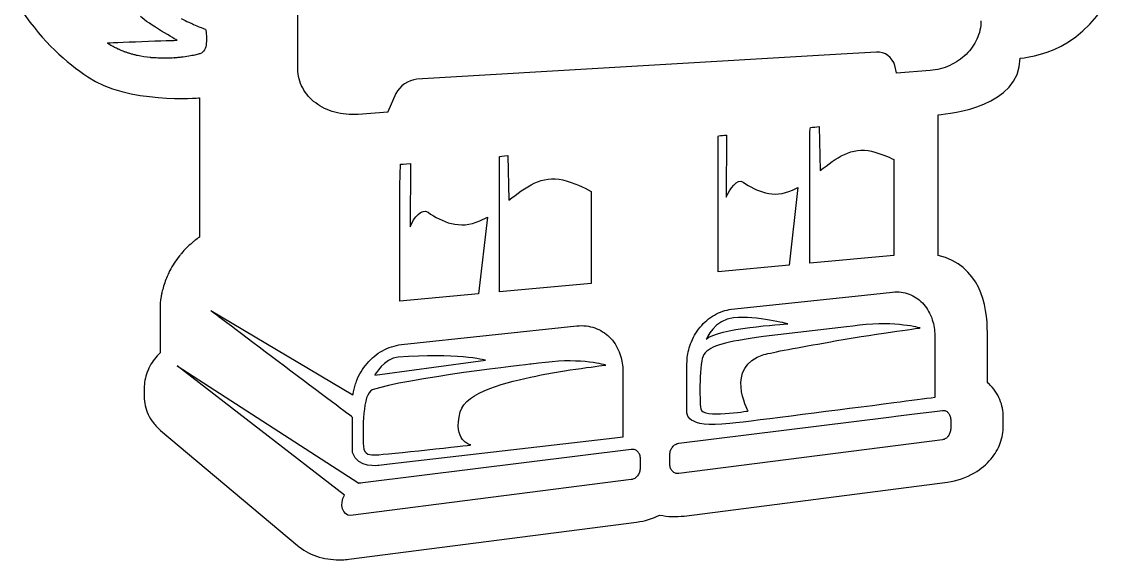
# Model space of a CAD drawing. Extents: x 16 to 1660, y 62 to 1240.
# Drawn here: x 31.48 to 79.72, y 1172.3 to 1195.98 of the extents above; entities that cross this region are included whole.
import ezdxf

# ---------------------------------------------------------------- set-up
doc = ezdxf.new("R2010")
doc.units = 0
doc.layers.get('0').update_dxf_attribs({"linetype": 'CONTINUOUS'})

msp = doc.modelspace()

# ---------------------------------------------------------------- linework, layer by layer
at = {"color": 7}
for points in [[(43.6118, 1193.918533), (43.6118, 1216.704591)], [(35.391796, 1194.951184), (35.392924, 1194.95062)], [(35.670913, 1194.800196), (35.675147, 1194.800196)], [(69.055262, 1194.656827), (67.501911, 1194.565104), (48.8442, 1193.4571)], [(37.715331, 1194.381096), (37.709969, 1194.381096)], [(69.935513, 1193.748071), (69.859313, 1194.062749)], [(71.406173, 1193.840922), (69.9389, 1193.729162)], [(39.279971, 1192.638373), (39.279971, 1186.514998)], [(47.925002, 1192.825487), (47.563193, 1192.023411)], [(47.559807, 1192.01438), (46.26356, 1191.914473)], [(71.764878, 1185.708971), (71.764878, 1191.895564)], [(66.115636, 1185.358169), (66.115636, 1191.180696)], [(66.532196, 1191.373453), (66.574529, 1189.435998)], [(65.35928, 1188.582276), (65.5955, 1188.688391), (65.207444, 1185.274631), (62.086067, 1184.985918), (62.086067, 1190.822273)], [(62.461704, 1191.004871), (62.447593, 1188.271549)], [(52.841878, 1190.098091), (52.883929, 1188.131284)], [(51.608849, 1187.234382), (51.952313, 1187.38904), (51.55946, 1184.015638), (48.095182, 1183.696162), (48.095182, 1188.781524), (48.125098, 1189.716809)], [(48.569033, 1189.754062), (48.554358, 1186.958933)], [(52.479787, 1184.101433), (52.482044, 1190.059991)], [(69.818673, 1189.920573), (69.818673, 1185.700504), (66.115636, 1185.358169), (66.115636, 1185.358169)], [(56.501736, 1188.520751), (56.501736, 1184.471991), (52.479787, 1184.101433), (52.479787, 1184.101433)], [(62.682684, 1183.3352), (68.117438, 1183.91686), (69.758278, 1184.091556)], [(37.550513, 1183.338587), (37.550513, 1181.420887)], [(39.781762, 1183.278191), (46.034113, 1179.57092), (46.034113, 1179.57092)], [(48.163762, 1181.779591), (55.879153, 1182.605373)], [(68.310478, 1182.632749), (68.01104, 1182.596624), (67.733333, 1182.563887), (67.730793, 1182.563887), (64.088151, 1182.132933)], [(71.615864, 1182.180911), (71.615864, 1179.448436)], [(73.928111, 1180.121536), (73.928111, 1182.28872)], [(46.991693, 1180.442422), (51.854382, 1181.100282)], [(54.495136, 1181.000093), (54.19598, 1180.964533), (53.871142, 1180.925869), (53.867756, 1180.925022)], [(60.720676, 1178.773924), (60.720676, 1180.942238)], [(45.658476, 1175.159787), (38.307998, 1180.85362), (46.295451, 1175.690364)], [(57.899018, 1180.623327), (57.899018, 1177.702891), (57.547369, 1177.661969), (47.641651, 1176.516147), (47.165824, 1176.460549)], [(36.853989, 1179.868947), (36.853989, 1179.498389)], [(46.020567, 1177.029227), (46.020567, 1178.580038)], [(60.361689, 1177.441836), (69.590638, 1178.588787), (69.718767, 1178.606284), (69.910678, 1178.627733), (70.727993, 1178.729051), (71.482091, 1178.824724), (71.95312, 1178.883144), (71.95312, 1178.883144)], [(74.629433, 1178.188313), (74.629433, 1178.596689)], [(72.315211, 1178.486058), (72.315211, 1178.077964)], [(37.577042, 1178.002329), (43.594867, 1172.941238)], [(71.95312, 1177.594236), (60.361689, 1176.107489)], [(46.581907, 1175.729876), (58.266471, 1177.181627)], [(58.663558, 1176.770993), (58.663558, 1176.345684), (58.663558, 1176.345684)], [(59.967989, 1176.512196), (59.967989, 1176.936376)], [(58.266471, 1175.838531), (45.927433, 1174.253853)], [(60.593393, 1174.238896), (72.177769, 1175.734391)], [(45.858571, 1172.336718), (58.507489, 1173.971913)]]:
    msp.add_lwpolyline(points, dxfattribs=at)
for points in [[(75.364622, 1194.379684), (76.231609, 1194.477051), (78.717987, 1194.931429), (79.719029, 1198.207747)], [(31.478784, 1196.476313), (32.407296, 1195.081007), (33.435431, 1194.203296), (34.372691, 1193.560393)], [(38.296991, 1195.174422), (38.296991, 1195.174422), (37.020218, 1195.901427), (36.69284, 1196.21808)], [(38.486927, 1196.129462), (38.591631, 1196.074147), (38.705084, 1196.019678), (38.820513, 1195.967467)], [(38.820513, 1195.967467), (38.887964, 1195.934447), (38.957391, 1195.903402), (39.025407, 1195.87264)], [(73.647018, 1196.026169), (73.647018, 1195.74818), (73.582953, 1195.477247), (73.469782, 1195.229173)], [(39.025407, 1195.87264), (39.209698, 1195.792207), (39.394553, 1195.717418), (39.554856, 1195.657022)], [(39.554856, 1195.657022), (39.569813, 1195.581669), (39.583924, 1195.484302), (39.591544, 1195.375647)], [(35.241653, 1195.048551), (35.201296, 1195.076491), (38.296991, 1195.174422), (38.296991, 1195.174422)], [(35.30346, 1195.008193), (35.284269, 1195.022304), (35.262256, 1195.035004), (35.241653, 1195.048551)], [(35.392924, 1194.95062), (35.362162, 1194.968118), (35.331682, 1194.989002), (35.30346, 1195.008193)], [(35.392924, 1194.95062), (35.392924, 1194.95062), (35.392924, 1194.951184), (35.391796, 1194.951184)], [(35.528956, 1194.876113), (35.482953, 1194.90236), (35.438362, 1194.924091), (35.392924, 1194.95062)], [(39.586464, 1195.044036), (39.573764, 1194.935662), (39.549776, 1194.83378), (39.503491, 1194.750242)], [(39.591544, 1195.375647), (39.5986, 1195.27066), (39.599729, 1195.152691), (39.586464, 1195.044036)], [(73.469782, 1195.229173), (73.35774, 1194.978842), (73.193204, 1194.750242), (72.993673, 1194.552969)], [(35.675147, 1194.800196), (35.620678, 1194.825596), (35.569878, 1194.855793), (35.515409, 1194.884298)], [(35.515409, 1194.884298), (35.520207, 1194.880347), (35.524158, 1194.877524), (35.528956, 1194.876113)], [(35.680227, 1194.796809), (35.677122, 1194.797373), (35.674864, 1194.799349), (35.670913, 1194.800196)], [(35.755016, 1194.766047), (35.730462, 1194.774796), (35.705344, 1194.785238), (35.680227, 1194.796809)], [(35.76828, 1194.758427), (35.764329, 1194.76012), (35.759249, 1194.763224), (35.755016, 1194.766047)], [(35.805251, 1194.742904), (35.792269, 1194.747984), (35.780698, 1194.752782), (35.76828, 1194.758427)], [(35.963013, 1194.676582), (35.909673, 1194.698313), (35.858309, 1194.719762), (35.805251, 1194.742904)], [(35.989824, 1194.668398), (35.982769, 1194.670091), (35.972044, 1194.673478), (35.963013, 1194.676582)], [(36.117671, 1194.624371), (36.07562, 1194.638764), (36.033569, 1194.652593), (35.989824, 1194.668398)], [(36.260193, 1194.578369), (36.213062, 1194.591916), (36.164802, 1194.608002), (36.117671, 1194.624371)], [(36.407796, 1194.539987), (36.358689, 1194.551558), (36.310429, 1194.563976), (36.260193, 1194.578369)], [(36.420496, 1194.536882), (36.417109, 1194.537729), (36.412311, 1194.539422), (36.407796, 1194.539987)], [(36.555962, 1194.501322), (36.510524, 1194.5112), (36.465933, 1194.523618), (36.420496, 1194.536882)], [(37.11956, 1194.414116), (36.934987, 1194.433871), (36.748156, 1194.458989), (36.555962, 1194.501322)], [(38.569053, 1194.434718), (38.513173, 1194.427098), (38.44544, 1194.420889), (38.384762, 1194.415527)], [(38.884578, 1194.484953), (38.789469, 1194.467456), (38.685611, 1194.448264), (38.569053, 1194.434718)], [(39.129547, 1194.533496), (39.058427, 1194.518256), (38.976582, 1194.500476), (38.884578, 1194.484953)], [(39.303396, 1194.580909), (39.257676, 1194.567644), (39.19982, 1194.551558), (39.129547, 1194.533496)], [(39.503491, 1194.750242), (39.458053, 1194.668398), (39.394553, 1194.605462), (39.303396, 1194.580909)], [(69.859313, 1194.062749), (69.774647, 1194.4096), (69.411991, 1194.678276), (69.055262, 1194.656827)], [(72.993673, 1194.552969), (72.78878, 1194.35626), (72.548609, 1194.189749), (72.279651, 1194.066982)], [(37.150322, 1194.409036), (37.141291, 1194.410729), (37.129438, 1194.41214), (37.11956, 1194.414116)], [(37.16782, 1194.406778), (37.161329, 1194.409036), (37.154556, 1194.407624), (37.150322, 1194.409036)], [(37.456533, 1194.393231), (37.359731, 1194.397747), (37.266598, 1194.397747), (37.16782, 1194.406778)], [(37.709969, 1194.381096), (37.627842, 1194.381096), (37.540071, 1194.390409), (37.456533, 1194.393231)], [(37.885229, 1194.386176), (37.826244, 1194.386176), (37.774316, 1194.381096), (37.715331, 1194.381096)], [(38.156444, 1194.396053), (38.070649, 1194.391538), (37.976951, 1194.390409), (37.885229, 1194.386176)], [(38.192004, 1194.397747), (38.181844, 1194.396053), (38.168016, 1194.396053), (38.156444, 1194.396053)], [(38.197084, 1194.397747), (38.189464, 1194.3969), (38.179587, 1194.3969), (38.171402, 1194.396053)], [(38.171402, 1194.396053), (38.177893, 1194.3969), (38.185513, 1194.3969), (38.192004, 1194.397747)], [(38.384762, 1194.415527), (38.32098, 1194.410729), (38.264818, 1194.402262), (38.197084, 1194.397747)], [(72.279651, 1194.066982), (72.010693, 1193.942522), (71.715771, 1193.863218), (71.406173, 1193.840922)], [(71.764878, 1191.895564), (72.332144, 1191.944671), (75.364622, 1192.266122), (75.364622, 1194.379684)], [(34.372691, 1193.560393), (36.09594, 1192.376753), (39.279971, 1192.638373), (39.279971, 1192.638373)], [(43.822902, 1193.075253), (43.689129, 1193.3301), (43.6118, 1193.613733), (43.6118, 1193.918533)], [(69.9389, 1193.729162), (69.937207, 1193.735936), (69.937207, 1193.740733), (69.935513, 1193.748071)], [(44.39412, 1192.417393), (44.152256, 1192.596322), (43.957804, 1192.819842), (43.822902, 1193.075253)], [(48.8442, 1193.4571), (48.486624, 1193.436216), (48.072604, 1193.150607), (47.925002, 1192.825487)], [(45.236271, 1192.008453), (44.920182, 1192.094813), (44.63542, 1192.234796), (44.39412, 1192.417393)], [(47.563193, 1192.023411), (47.562064, 1192.020307), (47.560653, 1192.017202), (47.559807, 1192.01438)], [(46.26356, 1191.914473), (45.899776, 1191.886533), (45.55236, 1191.922658), (45.236271, 1192.008453)], [(66.115636, 1191.180696), (66.132569, 1191.225287), (66.140753, 1191.257742), (66.140753, 1191.257742)], [(66.140753, 1191.257742), (66.140753, 1191.257742), (66.140753, 1191.289916), (66.145551, 1191.338458)], [(66.145551, 1191.338458), (66.276502, 1191.350311), (66.404067, 1191.361882), (66.532196, 1191.373453)], [(62.086067, 1190.822273), (62.086067, 1190.853882), (62.092276, 1190.907222), (62.108362, 1190.972133)], [(62.108362, 1190.972133), (62.226896, 1190.983704), (62.342607, 1190.993864), (62.461704, 1191.004871)], [(52.482044, 1190.059991), (52.482044, 1190.059991), (52.617229, 1190.074949), (52.841878, 1190.098091)], [(66.574529, 1189.435998), (67.271618, 1189.99), (67.977738, 1190.509571), (68.840491, 1190.290002)], [(68.840491, 1190.290002), (69.226853, 1190.191507), (69.549433, 1190.059991), (69.818673, 1189.920573)], [(48.125098, 1189.716809), (48.125098, 1189.716809), (48.293302, 1189.730073), (48.569033, 1189.754062)], [(52.883929, 1188.131284), (53.616296, 1188.711251), (54.355718, 1189.257351), (55.261933, 1189.026776)], [(55.261933, 1189.026776), (55.774449, 1188.896953), (56.1848, 1188.709558), (56.501736, 1188.520751)], [(62.447593, 1188.271549), (62.599993, 1188.628842), (62.927089, 1189.114264), (63.191531, 1188.933078)], [(63.191531, 1188.933078), (63.760209, 1188.536838), (64.527289, 1188.186882), (65.35928, 1188.582276)], [(48.554358, 1186.958933), (48.700831, 1187.3865), (49.057842, 1187.794029), (49.334984, 1187.6024)], [(49.334984, 1187.6024), (49.932449, 1187.188098), (50.735653, 1186.820927), (51.608849, 1187.234382)], [(38.966422, 1186.26382), (38.792573, 1186.115089), (38.632836, 1185.955351), (38.499062, 1185.797307)], [(39.084956, 1186.360622), (39.056733, 1186.339456), (38.99408, 1186.286962), (38.966422, 1186.26382)], [(39.279971, 1186.514998), (39.209698, 1186.463916), (39.144504, 1186.41114), (39.084956, 1186.360622)], [(38.499062, 1185.797307), (38.46322, 1185.758642), (38.424838, 1185.716309), (38.39972, 1185.683571)], [(38.39972, 1185.683571), (38.239982, 1185.482629), (38.101693, 1185.267576), (37.983442, 1185.036436)], [(73.928111, 1182.28872), (73.940247, 1183.536142), (73.582389, 1185.276324), (71.764878, 1185.708971)], [(37.891156, 1184.844242), (37.812416, 1184.667571), (37.743836, 1184.487231), (37.684851, 1184.275282)], [(37.983442, 1185.036436), (37.950422, 1184.97858), (37.922764, 1184.916491), (37.891156, 1184.844242)], [(37.599056, 1183.894), (37.564907, 1183.694469), (37.550513, 1183.513282), (37.550513, 1183.338587)], [(37.624456, 1184.041884), (37.613731, 1183.989673), (37.603289, 1183.936898), (37.599056, 1183.894)], [(37.684851, 1184.275282), (37.659733, 1184.190898), (37.638002, 1184.1099), (37.624456, 1184.041884)], [(69.758278, 1184.091556), (70.01764, 1184.118084), (70.262327, 1184.085064), (70.483589, 1184.001244)], [(70.483589, 1184.001244), (70.704851, 1183.917707), (70.905793, 1183.786191), (71.073998, 1183.612907)], [(61.925482, 1183.083176), (62.15634, 1183.217231), (62.414856, 1183.303873), (62.682684, 1183.3352)], [(71.073998, 1183.612907), (71.241073, 1183.438776), (71.374564, 1183.22598), (71.468827, 1182.983833)], [(46.020567, 1178.580038), (45.610216, 1178.889071), (39.758338, 1183.276498), (39.781762, 1183.278191)], [(61.299231, 1182.5478), (61.47816, 1182.765111), (61.68898, 1182.946016), (61.925482, 1183.083176)], [(62.773278, 1182.962384), (61.936489, 1182.893522), (61.5696, 1182.018916), (61.5696, 1182.018916)], [(65.147896, 1182.693991), (65.147896, 1182.693991), (63.803107, 1183.047051), (62.773278, 1182.962384)], [(71.468827, 1182.983833), (71.483784, 1182.947991), (71.495356, 1182.909327), (71.506644, 1182.870944)], [(71.506644, 1182.870944), (71.575507, 1182.658149), (71.615864, 1182.42588), (71.615864, 1182.180911)], [(55.879153, 1182.605373), (56.159682, 1182.637829), (56.425536, 1182.602269), (56.668529, 1182.515344)], [(56.668529, 1182.515344), (56.910393, 1182.430678), (57.126576, 1182.292389), (57.309738, 1182.112896)], [(60.87618, 1181.808096), (60.977216, 1182.080722), (61.120302, 1182.330489), (61.299231, 1182.5478)], [(61.5696, 1182.018916), (62.058691, 1182.49446), (64.981384, 1182.685242), (65.147896, 1182.693991)], [(66.955247, 1181.893609), (68.843313, 1182.236227), (70.966471, 1182.512804), (70.966471, 1182.512804)], [(70.966471, 1182.512804), (70.966471, 1182.512804), (69.922249, 1182.822684), (68.310478, 1182.632749)], [(57.309738, 1182.112896), (57.492053, 1181.931991), (57.639656, 1181.71214), (57.741538, 1181.459269)], [(64.088151, 1182.132933), (62.376191, 1181.897842), (61.775904, 1181.755602), (61.465742, 1181.342429)], [(64.10706, 1181.342429), (64.451936, 1181.445722), (65.679884, 1181.661622), (66.955247, 1181.893609)], [(37.535556, 1181.406211), (37.501971, 1181.372627), (37.450042, 1181.317593), (37.42182, 1181.285702)], [(37.550513, 1181.420887), (37.545433, 1181.414678), (37.538942, 1181.40988), (37.535556, 1181.406211)], [(46.65218, 1180.951269), (46.846349, 1181.179587), (47.078336, 1181.37178), (47.3329, 1181.512609)], [(47.3329, 1181.512609), (47.589722, 1181.654567), (47.869122, 1181.748829), (48.163762, 1181.779591)], [(51.854382, 1181.100282), (51.854382, 1181.100282), (50.544589, 1181.424556), (48.019829, 1181.226436)], [(57.741538, 1181.459269), (57.764116, 1181.40226), (57.784153, 1181.34384), (57.802498, 1181.284291)], [(60.720676, 1180.942238), (60.720676, 1181.18128), (60.756518, 1181.413267), (60.821711, 1181.6334)], [(60.821711, 1181.6334), (60.838644, 1181.692949), (60.855578, 1181.751651), (60.87618, 1181.808096)], [(37.42182, 1181.285702), (37.25672, 1181.101129), (37.126898, 1180.898493), (37.023322, 1180.662838)], [(46.190182, 1180.177698), (46.299684, 1180.463024), (46.456882, 1180.725209), (46.65218, 1180.951269)], [(53.867756, 1180.925022), (53.867756, 1180.925022), (48.308542, 1180.296796), (46.884731, 1179.783998)], [(48.019829, 1181.226436), (47.390473, 1181.178176), (46.991693, 1180.442422), (46.991693, 1180.442422)], [(57.151693, 1180.880149), (57.151693, 1180.880149), (56.106907, 1181.19144), (54.495136, 1181.000093)], [(57.802498, 1181.284291), (57.865716, 1181.078551), (57.899018, 1180.857289), (57.899018, 1180.623327)], [(61.465742, 1181.342429), (61.249842, 1181.054844), (61.269316, 1179.316356), (61.327171, 1178.952571)], [(63.40602, 1178.860567), (63.40602, 1178.860567), (62.354178, 1180.815802), (64.10706, 1181.342429)], [(36.988327, 1180.569987), (36.899427, 1180.33546), (36.853989, 1180.098393), (36.853989, 1179.868947)], [(37.023322, 1180.662838), (37.009493, 1180.629818), (36.999333, 1180.605264), (36.988327, 1180.569987)], [(54.076036, 1180.396138), (55.30088, 1180.656911), (57.151693, 1180.880149), (57.151693, 1180.880149)], [(46.11116, 1179.930753), (46.134302, 1180.01542), (46.158856, 1180.096418), (46.190182, 1180.177698)], [(50.752304, 1178.818798), (50.996427, 1179.722756), (52.850909, 1180.135647), (54.076036, 1180.396138)], [(73.993304, 1180.062833), (73.971856, 1180.080896), (73.94956, 1180.10178), (73.928111, 1180.121536)], [(74.477316, 1179.361793), (74.365838, 1179.627082), (74.202149, 1179.862456), (73.993304, 1180.062833)], [(36.853989, 1179.498389), (36.853989, 1179.364333), (36.869511, 1179.226609), (36.899427, 1179.097069)], [(46.034113, 1179.57092), (46.034113, 1179.57092), (46.080398, 1179.814478), (46.11116, 1179.930753)], [(46.884731, 1179.783998), (46.45152, 1179.627082), (46.461116, 1178.036478), (46.494136, 1177.3027)], [(36.899427, 1179.097069), (36.926802, 1178.963013), (36.971393, 1178.832909), (37.028684, 1178.70986)], [(69.818673, 1179.215038), (67.437282, 1178.908262), (63.887209, 1178.451627), (62.608178, 1178.305718)], [(71.615864, 1179.448436), (71.206642, 1179.394813), (70.569949, 1179.312404), (69.818673, 1179.215038)], [(74.629433, 1178.596689), (74.629433, 1178.857744), (74.577504, 1179.11118), (74.477316, 1179.361793)], [(37.028684, 1178.70986), (37.085976, 1178.582013), (37.161329, 1178.458964), (37.256156, 1178.338173)], [(51.21148, 1177.36366), (51.21148, 1177.36366), (50.404889, 1177.541178), (50.752304, 1178.818798)], [(62.608178, 1178.305718), (60.617947, 1178.07486), (60.725756, 1178.789164), (60.720676, 1178.773924)], [(61.327171, 1178.952571), (61.396316, 1178.51682), (63.40602, 1178.860567), (63.40602, 1178.860567)], [(71.95312, 1178.883144), (72.001944, 1178.889071), (72.048793, 1178.882298), (72.093384, 1178.864236)], [(72.093384, 1178.864236), (72.135718, 1178.848713), (72.175229, 1178.820773), (72.209378, 1178.784931)], [(72.209378, 1178.784931), (72.241551, 1178.748807), (72.26808, 1178.705627), (72.285296, 1178.652851)], [(72.285296, 1178.652851), (72.30618, 1178.604591), (72.315211, 1178.548429), (72.315211, 1178.486058)], [(37.256156, 1178.338173), (37.350136, 1178.214278), (37.460484, 1178.099978), (37.577042, 1178.002329)], [(72.315211, 1178.077964), (72.315211, 1178.018416), (72.30618, 1177.959996), (72.285296, 1177.905527)], [(74.493967, 1177.445504), (74.582584, 1177.688216), (74.629433, 1177.939111), (74.629433, 1178.188313)], [(72.093384, 1177.646729), (72.048793, 1177.619071), (72.001944, 1177.599598), (71.95312, 1177.594236)], [(72.209378, 1177.75482), (72.175229, 1177.71164), (72.135718, 1177.673822), (72.093384, 1177.646729)], [(72.285296, 1177.905527), (72.26808, 1177.850776), (72.241551, 1177.80054), (72.209378, 1177.75482)], [(46.494136, 1177.3027), (46.511916, 1176.913516), (46.813611, 1176.9217), (47.051242, 1176.929884)], [(47.051242, 1176.929884), (47.501104, 1176.945407), (51.21148, 1177.36366), (51.21148, 1177.36366)], [(58.266471, 1177.181627), (58.321222, 1177.187271), (58.37428, 1177.181627), (58.421129, 1177.164693)], [(58.421129, 1177.164693), (58.466849, 1177.147478), (58.510029, 1177.119538), (58.547282, 1177.081438)], [(58.547282, 1177.081438), (58.582278, 1177.044749), (58.610782, 1176.998464), (58.631384, 1176.947382)], [(59.967989, 1176.936376), (59.967989, 1176.9979), (59.979278, 1177.060553), (59.99988, 1177.115869)], [(59.99988, 1177.115869), (60.019353, 1177.175418), (60.04814, 1177.228758), (60.0837, 1177.273067)], [(60.0837, 1177.273067), (60.11926, 1177.318787), (60.162158, 1177.360273), (60.208724, 1177.388496)], [(60.208724, 1177.388496), (60.255009, 1177.415589), (60.306656, 1177.434498), (60.361689, 1177.441836)], [(74.085591, 1176.746722), (74.260851, 1176.957824), (74.395753, 1177.190658), (74.493967, 1177.445504)], [(47.165824, 1176.460549), (47.165824, 1176.460549), (46.231104, 1176.326776), (46.020567, 1177.029227)], [(58.631384, 1176.947382), (58.650576, 1176.894889), (58.663558, 1176.833929), (58.663558, 1176.770993)], [(73.359716, 1176.13684), (73.642784, 1176.302504), (73.889164, 1176.51022), (74.085591, 1176.746722)], [(58.631384, 1176.164216), (58.610782, 1176.107489), (58.582278, 1176.054431), (58.547282, 1176.008993)], [(58.663558, 1176.345684), (58.663558, 1176.281056), (58.650576, 1176.222353), (58.631384, 1176.164216)], [(59.99988, 1176.337782), (59.979278, 1176.390276), (59.967989, 1176.447849), (59.967989, 1176.512196)], [(60.0837, 1176.205702), (60.04814, 1176.242109), (60.019353, 1176.287264), (59.99988, 1176.337782)], [(60.208724, 1176.123858), (60.162158, 1176.13938), (60.11926, 1176.167038), (60.0837, 1176.205702)], [(60.361689, 1176.107489), (60.306656, 1176.099869), (60.255009, 1176.107489), (60.208724, 1176.123858)], [(72.177769, 1175.734391), (72.594329, 1175.787167), (73.000447, 1175.924327), (73.359716, 1176.13684)], [(46.295451, 1175.690364), (46.295451, 1175.690364), (46.42866, 1175.710402), (46.581907, 1175.729876)], [(58.421129, 1175.894693), (58.37428, 1175.864778), (58.321222, 1175.844176), (58.266471, 1175.838531)], [(58.547282, 1176.008993), (58.510029, 1175.962144), (58.466849, 1175.924044), (58.421129, 1175.894693)], [(45.927433, 1174.253853), (45.569011, 1174.269658), (45.435802, 1174.749153), (45.658476, 1175.159787)], [(58.507489, 1173.971913), (58.863089, 1174.017069), (59.21248, 1174.123749), (59.527158, 1174.281793)], [(59.527158, 1174.281793), (59.869493, 1174.205876), (60.255009, 1174.193458), (60.593393, 1174.238896)], [(43.594867, 1172.941238), (43.618856, 1172.919789), (43.643409, 1172.899469), (43.668244, 1172.881689)], [(43.668244, 1172.881689), (43.924784, 1172.681593), (44.222529, 1172.531169), (44.554987, 1172.433238)], [(44.554987, 1172.433238), (44.874744, 1172.339822), (45.213129, 1172.299464), (45.559698, 1172.311882)], [(45.559698, 1172.311882), (45.658476, 1172.316398), (45.758382, 1172.326276), (45.858571, 1172.336718)]]:
    msp.add_open_spline(points, degree=3, dxfattribs=at)

doc.saveas('drawing.dxf')
